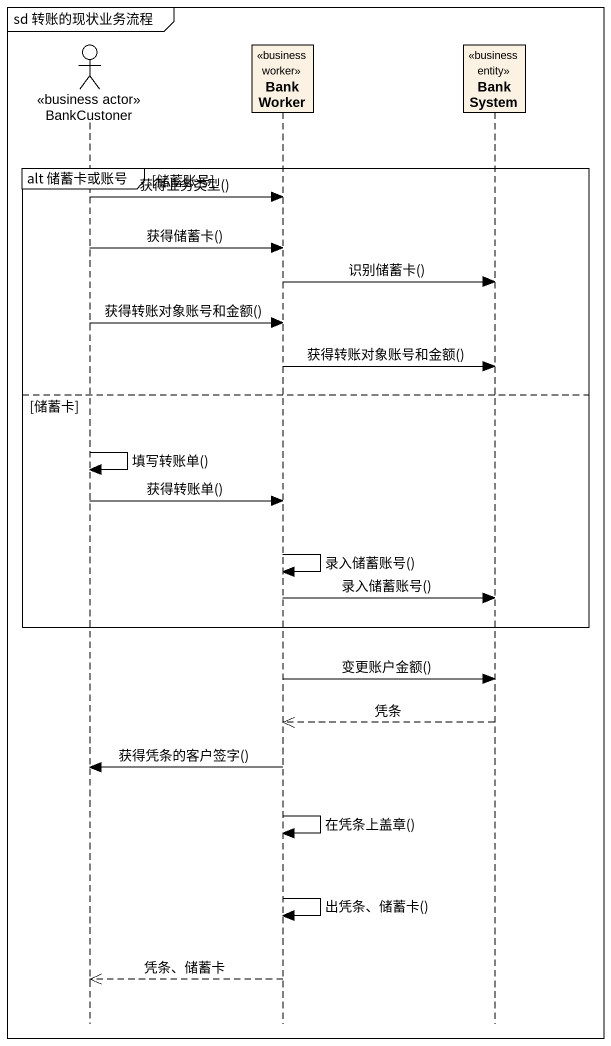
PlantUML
@startuml
mainframe sd 转账的现状业务流程
hide footbox
actor BankCustoner <<business actor>>
participant BankWorker <<business worker>>
participant BankSystem <<business entity>>

group alt 储蓄卡或账号 [储蓄账号]
  BankCustoner -> BankWorker : 获得业务类型()
  BankCustoner -> BankWorker : 获得储蓄卡()
  BankWorker -> BankSystem : 识别储蓄卡()
  BankCustoner -> BankWorker : 获得转账对象账号和金额()
  BankWorker -> BankSystem : 获得转账对象账号和金额()
else 储蓄卡
  BankCustoner -> BankCustoner : 填写转账单()
  BankCustoner -> BankWorker : 获得转账单()
  BankWorker -> BankWorker : 录入储蓄账号()
  BankWorker -> BankSystem : 录入储蓄账号()
end
BankWorker -> BankSystem : 变更账户金额()
BankSystem -->> BankWorker : 凭条
BankWorker -> BankCustoner : 获得凭条的客户签字()
BankWorker -> BankWorker : 在凭条上盖章()
BankWorker -> BankWorker : 出凭条、储蓄卡()
BankWorker -->> BankCustoner : 凭条、储蓄卡
@enduml
